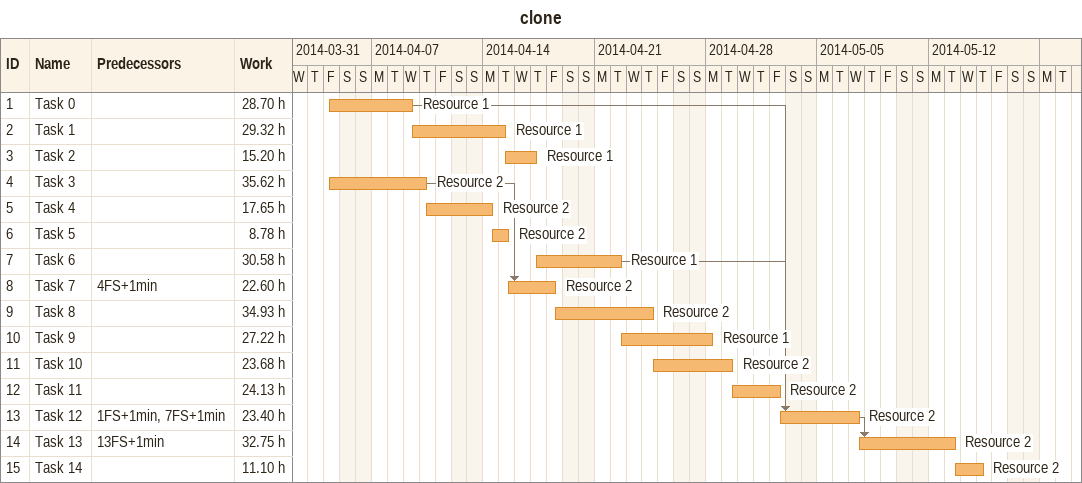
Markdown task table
clone

| ID | Task | Start | Finish | Predecessors | Resources | Work (h) |
|---|---|---|---|---|---|---|
| 1 | Task 0 | 2014-04-04 | 2014-04-09 |  | Resource 1 | 28.70 |
| 2 | Task 1 | 2014-04-09 | 2014-04-15 |  | Resource 1 | 29.32 |
| 3 | Task 2 | 2014-04-15 | 2014-04-17 |  | Resource 1 | 15.20 |
| 4 | Task 3 | 2014-04-04 | 2014-04-10 |  | Resource 2 | 35.62 |
| 5 | Task 4 | 2014-04-10 | 2014-04-14 |  | Resource 2 | 17.65 |
| 6 | Task 5 | 2014-04-14 | 2014-04-15 |  | Resource 2 | 8.78 |
| 7 | Task 6 | 2014-04-17 | 2014-04-22 |  | Resource 1 | 30.58 |
| 8 | Task 7 | 2014-04-15 | 2014-04-18 | 4FS+1min | Resource 2 | 22.60 |
| 9 | Task 8 | 2014-04-18 | 2014-04-24 |  | Resource 2 | 34.93 |
| 10 | Task 9 | 2014-04-22 | 2014-04-28 |  | Resource 1 | 27.22 |
| 11 | Task 10 | 2014-04-24 | 2014-04-29 |  | Resource 2 | 23.68 |
| 12 | Task 11 | 2014-04-29 | 2014-05-02 |  | Resource 2 | 24.13 |
| 13 | Task 12 | 2014-05-02 | 2014-05-07 | 1FS+1min, 7FS+1min | Resource 2 | 23.40 |
| 14 | Task 13 | 2014-05-07 | 2014-05-13 | 13FS+1min | Resource 2 | 32.75 |
| 15 | Task 14 | 2014-05-13 | 2014-05-15 |  | Resource 2 | 11.10 |
